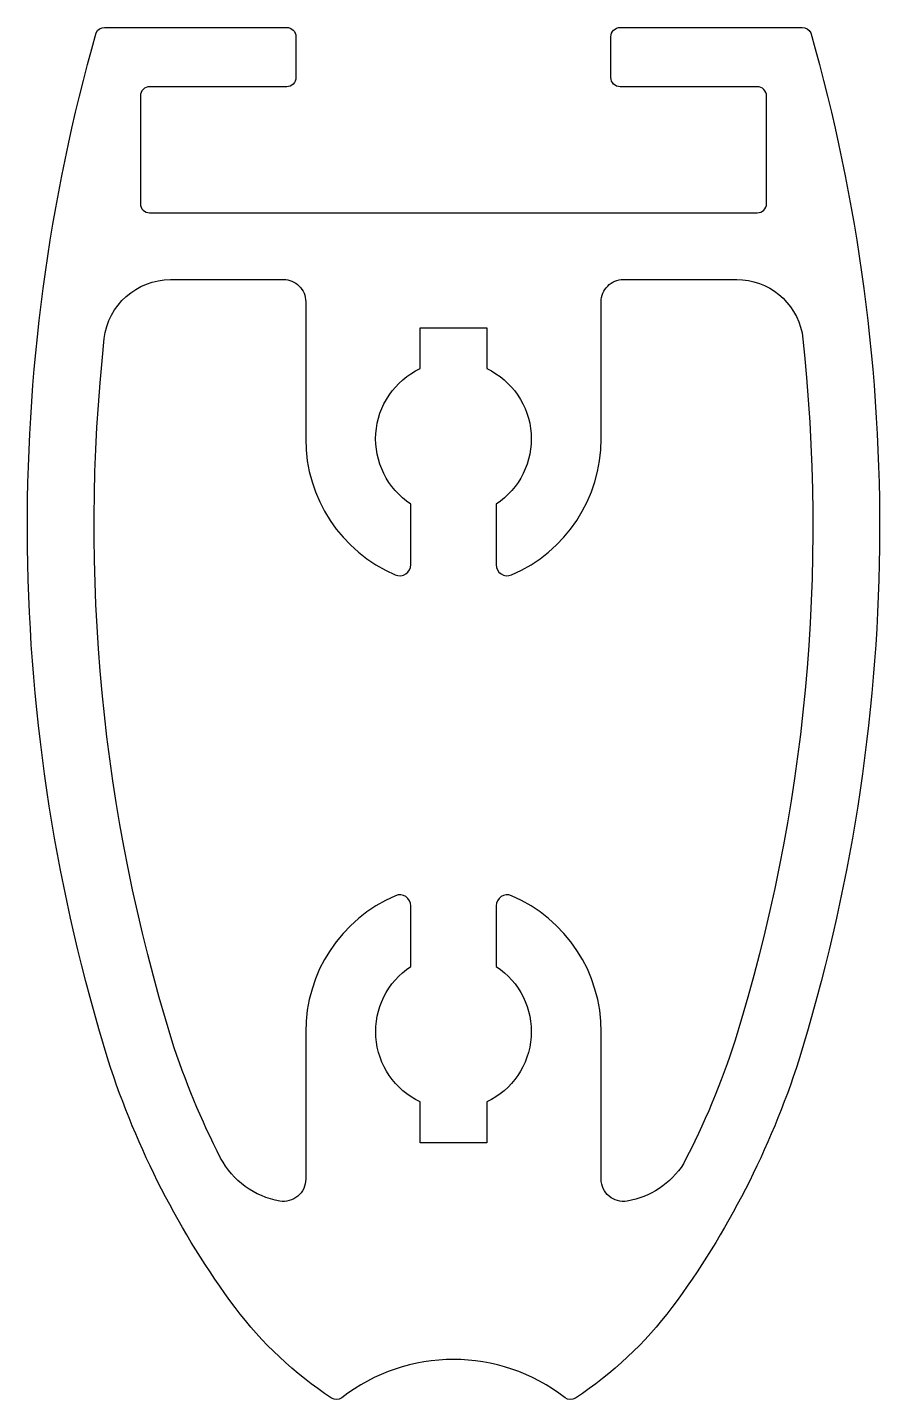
# Model space of a CAD drawing. Extents: x 946.3 to 969.3, y -12.1 to 24.9.
import ezdxf

# ---------------------------------------------------------------- set-up
doc = ezdxf.new("R2010")
doc.units = 0
doc.header["$LTSCALE"] = 15
doc.layers.get('0').update_dxf_attribs({"linetype": 'CONTINUOUS'})

msp = doc.modelspace()

# ---------------------------------------------------------------- linework, layer by layer
at = {"ltscale": 0.05}
for points in [[(967.474, 24.762, -0.145439), (967.149, -2.953, -0.081533), (963.727, -9.624, -0.084777), (961.124, -12.066, -0.30041), (960.844, -12.059, 0.343995), (954.815, -12.059, -0.302978), (954.538, -12.066, -0.084777), (951.935, -9.624, -0.081533), (948.513, -2.953, -0.145439), (948.188, 24.762, -0.295422), (948.416, 24.909), (953.33, 24.909, -0.414214), (953.58, 24.659), (953.58, 23.559, -0.414214), (953.33, 23.309), (949.63, 23.309, 0.414214), (949.38, 23.059), (949.38, 20.159, 0.414214), (949.63, 19.909), (966.03, 19.909, 0.414214), (966.28, 20.159), (966.28, 23.059, 0.414214), (966.03, 23.309), (962.33, 23.309, -0.414214), (962.08, 23.559), (962.08, 24.659, -0.414214), (962.33, 24.909), (967.244, 24.909, -0.295422), (967.472, 24.762)], [(951.546, -5.592, -0.040403), (950.229, -2.41, -0.102531), (948.406, 16.516, -0.38083), (950.194, 18.109), (953.242, 18.109, -0.414214), (953.842, 17.509), (953.842, 13.809, 0.300217), (956.261, 10.143, 0.538477), (956.68, 10.419), (956.68, 12.052, -0.585637), (956.93, 15.707), (956.93, 16.809), (958.73, 16.809), (958.73, 15.707, -0.585637), (958.98, 12.052), (958.98, 10.419, 0.538477), (959.398, 10.143, 0.300221), (961.817, 13.809), (961.817, 17.509, -0.414214), (962.417, 18.109), (965.475, 18.109, -0.356629), (967.239, 16.668, -0.103352), (965.433, -2.41, -0.042386), (964.038, -5.742, -0.211808), (962.518, -6.752, -0.464707), (961.817, -6.16), (961.819, -2.191, 0.300978), (959.399, 1.487, 0.538477), (958.981, 1.211), (958.981, -0.422, -0.585637), (958.731, -4.077), (958.731, -5.179), (956.931, -5.179), (956.931, -4.077, -0.585637), (956.681, -0.422), (956.681, 1.211, 0.538477), (956.263, 1.487, 0.300978), (953.843, -2.191), (953.844, -6.159, -0.466578), (953.14, -6.75, -0.230459), (951.546, -5.592)]]:
    msp.add_lwpolyline(points, format="xyb", dxfattribs=at)

doc.saveas('drawing.dxf')
